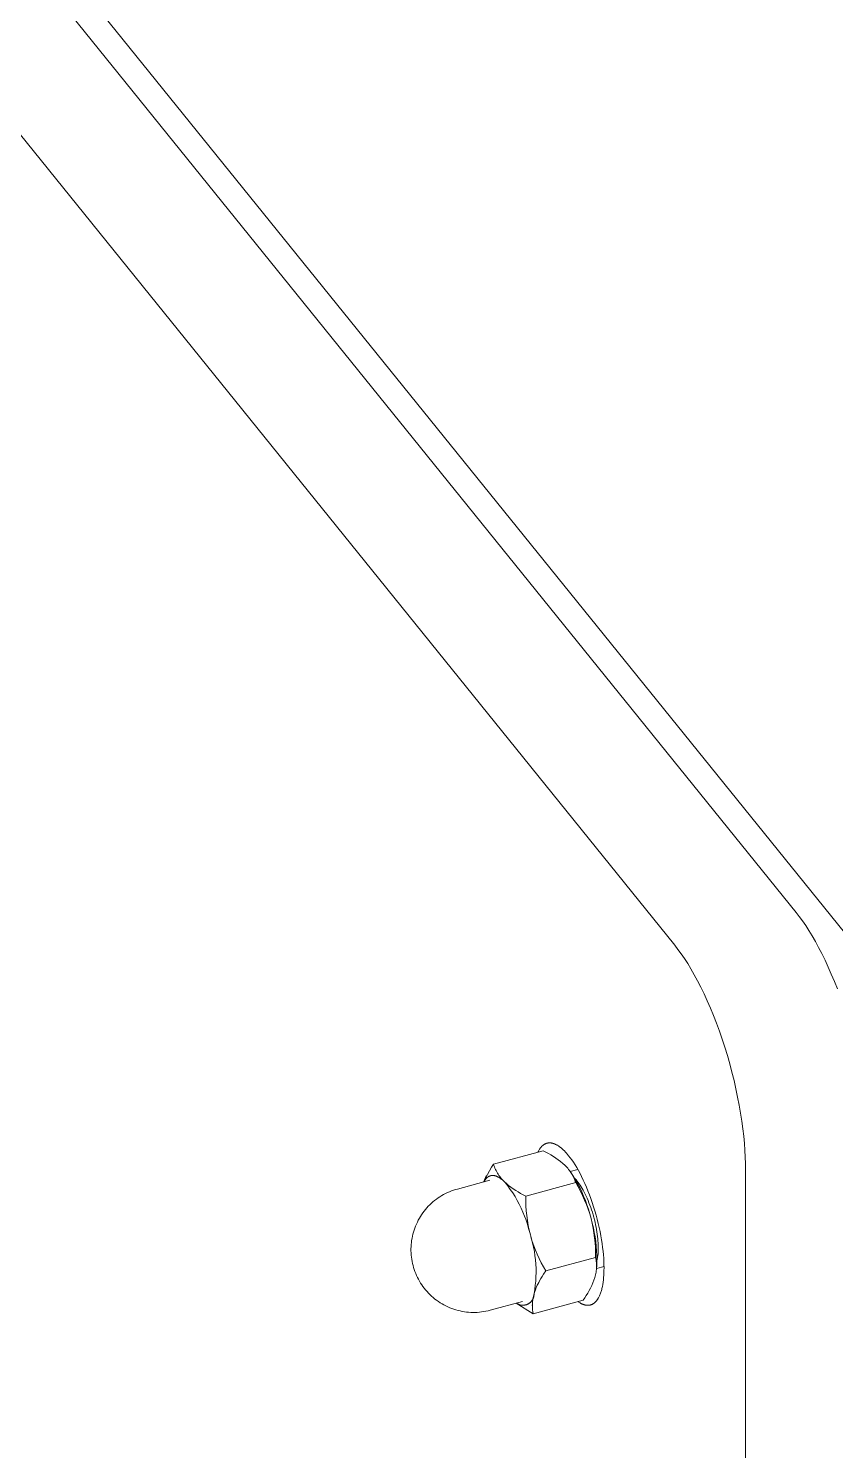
# Model space of a CAD drawing. Header units: millimetres. Extents: x -427 to 4679, y -324 to 2971.
# Drawn here: x 2733.7 to 2781.9, y 1272.9 to 1357.8 of the extents above; entities that cross this region are included whole.
import ezdxf

# ---------------------------------------------------------------- set-up
doc = ezdxf.new("R2010")
doc.units = ezdxf.units.MM
doc.layers.add('ZANO_R', color=7, linetype='Continuous', lineweight=0)

msp = doc.modelspace()

# ---------------------------------------------------------------- linework, layer by layer
at = {"layer": 'ZANO_R'}
for p, q in [((2782.472, 1303.843), (2595.61, 1535.202)), ((2597.869, 1530.041), (2779.595, 1305.04)), ((2772.345, 1303.088), (2590.619, 1528.089)), ((2779.781, 1304.803), (2779.595, 1305.04)), ((2779.969, 1304.546), (2779.781, 1304.803)), ((2780.16, 1304.269), (2779.969, 1304.546)), ((2780.352, 1303.972), (2780.16, 1304.269)), ((2780.546, 1303.655), (2780.352, 1303.972)), ((2780.74, 1303.319), (2780.546, 1303.655)), ((2780.934, 1302.963), (2780.74, 1303.319)), ((2772.345, 1303.088), (2772.533, 1302.847)), ((2772.533, 1302.847), (2772.725, 1302.585)), ((2772.725, 1302.585), (2772.918, 1302.303)), ((2781.127, 1302.59), (2780.934, 1302.963)), ((2781.318, 1302.199), (2781.127, 1302.59)), ((2772.918, 1302.303), (2773.114, 1302)), ((2773.114, 1302), (2773.311, 1301.677)), ((2773.311, 1301.677), (2773.508, 1301.333)), ((2781.507, 1301.791), (2781.318, 1302.199)), ((2781.692, 1301.368), (2781.507, 1301.791)), ((2773.508, 1301.333), (2773.705, 1300.971)), ((2773.705, 1300.971), (2773.901, 1300.589)), ((2781.874, 1300.931), (2781.692, 1301.368)), ((2782.051, 1300.481), (2781.874, 1300.931)), ((2773.901, 1300.589), (2774.095, 1300.19)), ((2774.095, 1300.19), (2774.286, 1299.773)), ((2774.286, 1299.773), (2774.474, 1299.341)), ((2774.474, 1299.341), (2774.657, 1298.894)), ((2774.657, 1298.894), (2774.836, 1298.435)), ((2774.836, 1298.435), (2775.009, 1297.964)), ((2775.009, 1297.964), (2775.175, 1297.484)), ((2775.175, 1297.484), (2775.333, 1296.997)), ((2775.333, 1296.997), (2775.484, 1296.504)), ((2775.484, 1296.504), (2775.626, 1296.008)), ((2775.626, 1296.008), (2775.759, 1295.509)), ((2775.759, 1295.509), (2775.882, 1295.012)), ((2775.882, 1295.012), (2775.996, 1294.517)), ((2775.996, 1294.517), (2776.099, 1294.026)), ((2776.099, 1294.026), (2776.192, 1293.541)), ((2776.192, 1293.541), (2776.274, 1293.064)), ((2776.274, 1293.064), (2776.346, 1292.596)), ((2776.346, 1292.596), (2776.408, 1292.14)), ((2776.408, 1292.14), (2776.459, 1291.695)), ((2776.459, 1291.695), (2776.5, 1291.264)), ((2764.492, 1290.818), (2761.514, 1290.016)), ((2764.167, 1290.731), (2764.185, 1290.768)), ((2764.185, 1290.768), (2764.203, 1290.805)), ((2764.203, 1290.805), (2764.222, 1290.84)), ((2764.222, 1290.84), (2764.242, 1290.874)), ((2764.242, 1290.874), (2764.262, 1290.907)), ((2764.262, 1290.907), (2764.282, 1290.939)), ((2764.282, 1290.939), (2764.303, 1290.969)), ((2764.303, 1290.969), (2764.325, 1290.998)), ((2764.325, 1290.998), (2764.347, 1291.026)), ((2764.347, 1291.026), (2764.358, 1291.039)), ((2764.358, 1291.039), (2764.37, 1291.052)), ((2764.37, 1291.052), (2764.381, 1291.065)), ((2764.381, 1291.065), (2764.393, 1291.077)), ((2764.393, 1291.077), (2764.405, 1291.089)), ((2764.405, 1291.089), (2764.417, 1291.101)), ((2764.417, 1291.101), (2764.429, 1291.112)), ((2764.429, 1291.112), (2764.441, 1291.123)), ((2764.441, 1291.123), (2764.453, 1291.134)), ((2764.453, 1291.134), (2764.466, 1291.145)), ((2764.466, 1291.145), (2764.478, 1291.155)), ((2764.478, 1291.155), (2764.491, 1291.164)), ((2764.491, 1291.164), (2764.503, 1291.173)), ((2764.492, 1290.818), (2764.648, 1290.742)), ((2764.503, 1291.173), (2764.516, 1291.182)), ((2764.516, 1291.182), (2764.529, 1291.191)), ((2764.529, 1291.191), (2764.542, 1291.199)), ((2764.542, 1291.199), (2764.555, 1291.207)), ((2764.555, 1291.207), (2764.569, 1291.215)), ((2764.569, 1291.215), (2764.582, 1291.222)), ((2764.582, 1291.222), (2764.595, 1291.229)), ((2764.595, 1291.229), (2764.609, 1291.235)), ((2764.609, 1291.235), (2764.623, 1291.241)), ((2764.623, 1291.241), (2764.636, 1291.247)), ((2764.636, 1291.247), (2764.65, 1291.253)), ((2764.648, 1290.742), (2764.801, 1290.661)), ((2764.65, 1291.253), (2764.664, 1291.258)), ((2764.664, 1291.258), (2764.678, 1291.262)), ((2764.678, 1291.262), (2764.692, 1291.267)), ((2764.692, 1291.267), (2764.707, 1291.271)), ((2764.707, 1291.271), (2764.721, 1291.274)), ((2764.721, 1291.274), (2764.735, 1291.278)), ((2764.735, 1291.278), (2764.75, 1291.281)), ((2764.75, 1291.281), (2764.764, 1291.283)), ((2764.764, 1291.283), (2764.779, 1291.285)), ((2764.779, 1291.285), (2764.794, 1291.287)), ((2764.794, 1291.287), (2764.809, 1291.289)), ((2764.801, 1290.661), (2764.951, 1290.575)), ((2764.809, 1291.289), (2764.824, 1291.29)), ((2764.824, 1291.29), (2764.838, 1291.291)), ((2764.838, 1291.291), (2764.853, 1291.291)), ((2764.853, 1291.291), (2764.869, 1291.291)), ((2764.869, 1291.291), (2764.884, 1291.291)), ((2764.884, 1291.291), (2764.899, 1291.29)), ((2764.899, 1291.29), (2764.914, 1291.289)), ((2764.914, 1291.289), (2764.93, 1291.288)), ((2764.93, 1291.288), (2764.945, 1291.287)), ((2764.945, 1291.287), (2764.961, 1291.285)), ((2764.951, 1290.575), (2765.098, 1290.483)), ((2764.961, 1291.285), (2764.976, 1291.282)), ((2764.976, 1291.282), (2764.992, 1291.28)), ((2764.992, 1291.28), (2765.007, 1291.277)), ((2765.007, 1291.277), (2765.023, 1291.273)), ((2765.023, 1291.273), (2765.039, 1291.27)), ((2765.039, 1291.27), (2765.055, 1291.266)), ((2765.055, 1291.266), (2765.07, 1291.261)), ((2765.07, 1291.261), (2765.086, 1291.257)), ((2765.086, 1291.257), (2765.102, 1291.252)), ((2765.102, 1291.252), (2765.118, 1291.246)), ((2765.118, 1291.246), (2765.134, 1291.241)), ((2765.134, 1291.241), (2765.166, 1291.228)), ((2765.166, 1291.228), (2765.198, 1291.215)), ((2765.198, 1291.215), (2765.231, 1291.2)), ((2765.231, 1291.2), (2765.263, 1291.184)), ((2765.263, 1291.184), (2765.296, 1291.167)), ((2765.296, 1291.167), (2765.328, 1291.148)), ((2765.328, 1291.148), (2765.361, 1291.128)), ((2765.361, 1291.128), (2765.394, 1291.108)), ((2765.394, 1291.108), (2765.426, 1291.086)), ((2765.426, 1291.086), (2765.459, 1291.063)), ((2765.459, 1291.063), (2765.492, 1291.038)), ((2765.492, 1291.038), (2765.525, 1291.013)), ((2765.525, 1291.013), (2765.557, 1290.987)), ((2765.557, 1290.987), (2765.59, 1290.96)), ((2765.59, 1290.96), (2765.623, 1290.931)), ((2765.623, 1290.931), (2765.688, 1290.872)), ((2765.688, 1290.872), (2765.752, 1290.809)), ((2765.752, 1290.809), (2765.816, 1290.743)), ((2765.816, 1290.743), (2765.88, 1290.673)), ((2765.88, 1290.673), (2765.943, 1290.6)), ((2765.943, 1290.6), (2766.006, 1290.525)), ((2776.5, 1291.264), (2776.532, 1290.847)), ((2776.532, 1290.847), (2776.554, 1290.446)), ((2761.399, 1289.842), (2760.924, 1288.958)), ((2761.514, 1290.016), (2761.399, 1289.842)), ((2761.541, 1289.938), (2761.514, 1290.016)), ((2761.57, 1289.86), (2761.541, 1289.938)), ((2761.602, 1289.784), (2761.57, 1289.86)), ((2761.636, 1289.708), (2761.602, 1289.784)), ((2761.672, 1289.634), (2761.636, 1289.708)), ((2765.098, 1290.483), (2765.242, 1290.387)), ((2765.242, 1290.387), (2765.383, 1290.286)), ((2765.383, 1290.286), (2765.52, 1290.18)), ((2765.52, 1290.18), (2765.654, 1290.07)), ((2765.654, 1290.07), (2765.783, 1289.955)), ((2765.783, 1289.955), (2765.842, 1289.897)), ((2765.842, 1289.897), (2765.898, 1289.837)), ((2765.898, 1289.837), (2765.952, 1289.775)), ((2765.952, 1289.775), (2766.004, 1289.712)), ((2766.004, 1289.712), (2766.054, 1289.647)), ((2766.006, 1290.525), (2766.1, 1290.404)), ((2766.1, 1290.404), (2766.195, 1290.273)), ((2766.195, 1290.273), (2766.292, 1290.132)), ((2766.292, 1290.132), (2766.39, 1289.981)), ((2766.39, 1289.981), (2766.488, 1289.819)), ((2766.488, 1289.819), (2766.587, 1289.647)), ((2776.554, 1290.446), (2776.567, 1290.06)), ((2776.567, 1290.06), (2776.571, 1289.691)), ((2759.366, 1288.538), (2761.297, 1289.058)), ((2760.954, 1288.985), (2760.942, 1288.963)), ((2760.967, 1289.007), (2760.954, 1288.985)), ((2760.979, 1289.029), (2760.967, 1289.007)), ((2760.993, 1289.049), (2760.979, 1289.029)), ((2761.042, 1289.216), (2760.991, 1289.109)), ((2761.006, 1289.07), (2760.993, 1289.049)), ((2761.02, 1289.089), (2761.006, 1289.07)), ((2761.034, 1289.108), (2761.02, 1289.089)), ((2761.048, 1289.126), (2761.034, 1289.108)), ((2761.095, 1289.322), (2761.042, 1289.216)), ((2761.063, 1289.144), (2761.048, 1289.126)), ((2761.077, 1289.16), (2761.063, 1289.144)), ((2761.093, 1289.177), (2761.077, 1289.16)), ((2761.108, 1289.192), (2761.093, 1289.177)), ((2761.124, 1289.207), (2761.108, 1289.192)), ((2761.14, 1289.221), (2761.124, 1289.207)), ((2761.156, 1289.234), (2761.14, 1289.221)), ((2761.164, 1289.24), (2761.156, 1289.234)), ((2761.172, 1289.247), (2761.164, 1289.24)), ((2761.181, 1289.253), (2761.172, 1289.247)), ((2761.189, 1289.259), (2761.181, 1289.253)), ((2761.197, 1289.264), (2761.189, 1289.259)), ((2761.206, 1289.27), (2761.197, 1289.264)), ((2761.215, 1289.275), (2761.206, 1289.27)), ((2761.223, 1289.28), (2761.215, 1289.275)), ((2761.232, 1289.285), (2761.223, 1289.28)), ((2761.241, 1289.29), (2761.232, 1289.285)), ((2761.249, 1289.294), (2761.241, 1289.29)), ((2761.258, 1289.298), (2761.249, 1289.294)), ((2761.267, 1289.303), (2761.258, 1289.298)), ((2761.276, 1289.307), (2761.267, 1289.303)), ((2761.285, 1289.31), (2761.276, 1289.307)), ((2761.294, 1289.314), (2761.285, 1289.31)), ((2761.304, 1289.317), (2761.294, 1289.314)), ((2761.313, 1289.321), (2761.304, 1289.317)), ((2761.322, 1289.324), (2761.313, 1289.321)), ((2761.331, 1289.326), (2761.322, 1289.324)), ((2761.341, 1289.329), (2761.331, 1289.326)), ((2761.35, 1289.331), (2761.341, 1289.329)), ((2761.36, 1289.334), (2761.35, 1289.331)), ((2761.369, 1289.336), (2761.36, 1289.334)), ((2761.379, 1289.338), (2761.369, 1289.336)), ((2761.388, 1289.339), (2761.379, 1289.338)), ((2761.398, 1289.341), (2761.388, 1289.339)), ((2761.408, 1289.342), (2761.398, 1289.341)), ((2761.417, 1289.343), (2761.408, 1289.342)), ((2761.427, 1289.344), (2761.417, 1289.343)), ((2761.437, 1289.345), (2761.427, 1289.344)), ((2761.447, 1289.345), (2761.437, 1289.345)), ((2761.457, 1289.345), (2761.447, 1289.345)), ((2761.467, 1289.346), (2761.457, 1289.345)), ((2761.477, 1289.345), (2761.467, 1289.346)), ((2761.487, 1289.345), (2761.477, 1289.345)), ((2761.497, 1289.345), (2761.487, 1289.345)), ((2761.507, 1289.344), (2761.497, 1289.345)), ((2761.518, 1289.343), (2761.507, 1289.344)), ((2761.528, 1289.342), (2761.518, 1289.343)), ((2761.538, 1289.341), (2761.528, 1289.342)), ((2761.548, 1289.34), (2761.538, 1289.341)), ((2761.569, 1289.336), (2761.548, 1289.34)), ((2761.59, 1289.332), (2761.569, 1289.336)), ((2761.611, 1289.327), (2761.59, 1289.332)), ((2761.632, 1289.322), (2761.611, 1289.327)), ((2761.653, 1289.315), (2761.632, 1289.322)), ((2761.675, 1289.308), (2761.653, 1289.315)), ((2761.711, 1289.56), (2761.672, 1289.634)), ((2761.696, 1289.3), (2761.675, 1289.308)), ((2761.718, 1289.292), (2761.696, 1289.3)), ((2761.753, 1289.489), (2761.711, 1289.56)), ((2761.739, 1289.282), (2761.718, 1289.292)), ((2761.761, 1289.272), (2761.739, 1289.282)), ((2761.797, 1289.418), (2761.753, 1289.489)), ((2761.783, 1289.261), (2761.761, 1289.272)), ((2761.805, 1289.25), (2761.783, 1289.261)), ((2761.843, 1289.35), (2761.797, 1289.418)), ((2761.826, 1289.238), (2761.805, 1289.25)), ((2761.848, 1289.225), (2761.826, 1289.238)), ((2761.892, 1289.282), (2761.843, 1289.35)), ((2761.87, 1289.212), (2761.848, 1289.225)), ((2761.893, 1289.197), (2761.87, 1289.212)), ((2761.942, 1289.217), (2761.892, 1289.282)), ((2761.915, 1289.183), (2761.893, 1289.197)), ((2761.937, 1289.167), (2761.915, 1289.183)), ((2761.959, 1289.151), (2761.937, 1289.167)), ((2761.995, 1289.153), (2761.942, 1289.217)), ((2761.981, 1289.134), (2761.959, 1289.151)), ((2762.025, 1289.099), (2761.981, 1289.134)), ((2762.05, 1289.091), (2761.995, 1289.153)), ((2762.07, 1289.061), (2762.025, 1289.099)), ((2762.107, 1289.03), (2762.05, 1289.091)), ((2762.114, 1289.021), (2762.07, 1289.061)), ((2762.158, 1288.979), (2762.114, 1289.021)), ((2762.288, 1288.864), (2762.158, 1288.979)), ((2762.37, 1288.722), (2762.211, 1288.926)), ((2762.421, 1288.754), (2762.288, 1288.864)), ((2763.45, 1288.116), (2766.427, 1288.918)), ((2766.054, 1289.647), (2766.102, 1289.58)), ((2766.102, 1289.58), (2766.148, 1289.511)), ((2766.257, 1289.348), (2766.103, 1289.582)), ((2766.107, 1289.577), (2766.559, 1289.698)), ((2766.148, 1289.511), (2766.191, 1289.441)), ((2766.191, 1289.441), (2766.232, 1289.37)), ((2766.232, 1289.37), (2766.271, 1289.298)), ((2766.402, 1289.11), (2766.257, 1289.348)), ((2766.271, 1289.298), (2766.307, 1289.224)), ((2766.307, 1289.224), (2766.341, 1289.149)), ((2766.341, 1289.149), (2766.372, 1289.073)), ((2766.391, 1289.162), (2766.365, 1289.189)), ((2766.372, 1289.073), (2766.401, 1288.996)), ((2766.416, 1289.135), (2766.391, 1289.162)), ((2766.401, 1288.996), (2766.427, 1288.918)), ((2766.54, 1288.867), (2766.402, 1289.11)), ((2766.466, 1289.079), (2766.416, 1289.135)), ((2766.427, 1288.918), (2766.573, 1288.664)), ((2766.522, 1289.01), (2766.466, 1289.079)), ((2766.58, 1288.935), (2766.522, 1289.01)), ((2766.669, 1288.619), (2766.54, 1288.867)), ((2766.638, 1288.854), (2766.58, 1288.935)), ((2766.587, 1289.647), (2766.685, 1289.466)), ((2766.685, 1289.466), (2766.783, 1289.275)), ((2766.783, 1289.275), (2766.88, 1289.075)), ((2766.88, 1289.075), (2766.976, 1288.867)), ((2766.976, 1288.867), (2767.07, 1288.651)), ((2776.571, 967.991), (2776.571, 1289.691)), ((2758.21, 1288.003), (2758.316, 1288.074)), ((2758.316, 1288.074), (2758.425, 1288.141)), ((2758.425, 1288.141), (2758.536, 1288.205)), ((2758.536, 1288.205), (2758.65, 1288.264)), ((2758.65, 1288.264), (2758.765, 1288.32)), ((2758.765, 1288.32), (2758.882, 1288.372)), ((2758.882, 1288.372), (2759.001, 1288.42)), ((2759.001, 1288.42), (2759.121, 1288.463)), ((2759.121, 1288.463), (2759.243, 1288.503)), ((2759.243, 1288.503), (2759.366, 1288.538)), ((2762.522, 1288.513), (2762.37, 1288.722)), ((2762.559, 1288.648), (2762.421, 1288.754)), ((2762.666, 1288.3), (2762.522, 1288.513)), ((2762.699, 1288.547), (2762.559, 1288.648)), ((2762.803, 1288.081), (2762.666, 1288.3)), ((2762.843, 1288.451), (2762.699, 1288.547)), ((2762.933, 1287.858), (2762.803, 1288.081)), ((2762.991, 1288.36), (2762.843, 1288.451)), ((2763.141, 1288.273), (2762.991, 1288.36)), ((2763.294, 1288.192), (2763.141, 1288.273)), ((2763.45, 1288.116), (2763.294, 1288.192)), ((2763.449, 1287.824), (2763.45, 1288.116)), ((2766.573, 1288.664), (2766.71, 1288.406)), ((2766.697, 1288.766), (2766.638, 1288.854)), ((2766.79, 1288.368), (2766.669, 1288.619)), ((2766.756, 1288.673), (2766.697, 1288.766)), ((2766.71, 1288.406), (2766.838, 1288.143)), ((2766.816, 1288.573), (2766.756, 1288.673)), ((2766.903, 1288.112), (2766.79, 1288.368)), ((2766.875, 1288.467), (2766.816, 1288.573)), ((2766.838, 1288.143), (2766.958, 1287.876)), ((2766.935, 1288.356), (2766.875, 1288.467)), ((2767.007, 1287.853), (2766.903, 1288.112)), ((2766.994, 1288.239), (2766.935, 1288.356)), ((2767.052, 1288.116), (2766.994, 1288.239)), ((2767.11, 1287.989), (2767.052, 1288.116)), ((2767.07, 1288.651), (2767.162, 1288.428)), ((2767.162, 1288.428), (2767.251, 1288.198)), ((2767.251, 1288.198), (2767.337, 1287.963)), ((2757.299, 1287.11), (2757.376, 1287.213)), ((2757.376, 1287.213), (2757.456, 1287.313)), ((2757.456, 1287.313), (2757.54, 1287.41)), ((2757.54, 1287.41), (2757.626, 1287.504)), ((2757.626, 1287.504), (2757.716, 1287.596)), ((2757.716, 1287.596), (2757.809, 1287.684)), ((2757.809, 1287.684), (2757.905, 1287.768)), ((2757.905, 1287.768), (2758.004, 1287.85)), ((2758.004, 1287.85), (2758.106, 1287.928)), ((2758.106, 1287.928), (2758.21, 1288.003)), ((2763.055, 1287.63), (2762.933, 1287.858)), ((2763.169, 1287.398), (2763.055, 1287.63)), ((2763.275, 1287.163), (2763.169, 1287.398)), ((2763.373, 1286.924), (2763.275, 1287.163)), ((2763.459, 1287.531), (2763.449, 1287.824)), ((2763.478, 1287.239), (2763.459, 1287.531)), ((2763.507, 1286.948), (2763.478, 1287.239)), ((2766.958, 1287.876), (2767.069, 1287.606)), ((2767.102, 1287.591), (2767.007, 1287.853)), ((2767.069, 1287.606), (2767.17, 1287.331)), ((2767.189, 1287.325), (2767.102, 1287.591)), ((2767.166, 1287.858), (2767.11, 1287.989)), ((2767.221, 1287.722), (2767.166, 1287.858)), ((2767.17, 1287.331), (2767.263, 1287.054)), ((2767.266, 1287.057), (2767.189, 1287.325)), ((2767.274, 1287.582), (2767.221, 1287.722)), ((2767.325, 1287.44), (2767.274, 1287.582)), ((2767.374, 1287.295), (2767.325, 1287.44)), ((2767.337, 1287.963), (2767.42, 1287.723)), ((2767.421, 1287.148), (2767.374, 1287.295)), ((2767.42, 1287.723), (2767.5, 1287.479)), ((2767.5, 1287.479), (2767.575, 1287.233)), ((2767.575, 1287.233), (2767.646, 1286.984)), ((2756.82, 1286.208), (2756.866, 1286.328)), ((2756.866, 1286.328), (2756.917, 1286.445)), ((2756.917, 1286.445), (2756.971, 1286.562)), ((2756.971, 1286.562), (2757.029, 1286.676)), ((2757.029, 1286.676), (2757.091, 1286.788)), ((2757.091, 1286.788), (2757.157, 1286.898)), ((2757.157, 1286.898), (2757.226, 1287.005)), ((2757.226, 1287.005), (2757.299, 1287.11)), ((2763.463, 1286.682), (2763.373, 1286.924)), ((2763.544, 1286.437), (2763.463, 1286.682)), ((2763.546, 1286.658), (2763.507, 1286.948)), ((2763.617, 1286.189), (2763.544, 1286.437)), ((2763.595, 1286.369), (2763.546, 1286.658)), ((2763.653, 1286.082), (2763.595, 1286.369)), ((2767.263, 1287.054), (2767.346, 1286.774)), ((2767.346, 1286.774), (2767.414, 1286.489)), ((2767.414, 1286.489), (2767.472, 1286.202)), ((2767.484, 1286.22), (2767.418, 1286.489)), ((2767.465, 1287), (2767.421, 1287.148)), ((2767.507, 1286.851), (2767.465, 1287)), ((2767.545, 1286.702), (2767.507, 1286.851)), ((2767.581, 1286.553), (2767.545, 1286.702)), ((2767.614, 1286.406), (2767.581, 1286.553)), ((2767.644, 1286.26), (2767.614, 1286.406)), ((2767.646, 1286.984), (2767.713, 1286.735)), ((2767.713, 1286.735), (2767.774, 1286.487)), ((2767.774, 1286.487), (2767.831, 1286.239)), ((2756.616, 1285.348), (2756.632, 1285.473)), ((2756.632, 1285.473), (2756.653, 1285.597)), ((2756.653, 1285.597), (2756.678, 1285.72)), ((2756.678, 1285.72), (2756.707, 1285.843)), ((2756.707, 1285.843), (2756.74, 1285.965)), ((2756.74, 1285.965), (2756.778, 1286.087)), ((2756.778, 1286.087), (2756.82, 1286.208)), ((2763.682, 1285.939), (2763.617, 1286.189)), ((2763.721, 1285.798), (2763.653, 1286.082)), ((2763.793, 1285.554), (2763.721, 1285.798)), ((2763.837, 1285.413), (2763.754, 1285.677)), ((2763.856, 1285.308), (2763.793, 1285.554)), ((2767.472, 1286.202), (2767.52, 1285.913)), ((2767.54, 1285.948), (2767.484, 1286.22)), ((2767.52, 1285.913), (2767.559, 1285.623)), ((2767.588, 1285.676), (2767.54, 1285.948)), ((2767.559, 1285.623), (2767.588, 1285.332)), ((2767.626, 1285.401), (2767.588, 1285.676)), ((2767.671, 1286.116), (2767.644, 1286.26)), ((2767.694, 1285.975), (2767.671, 1286.116)), ((2767.715, 1285.837), (2767.694, 1285.975)), ((2767.732, 1285.702), (2767.715, 1285.837)), ((2767.746, 1285.571), (2767.732, 1285.702)), ((2767.758, 1285.444), (2767.746, 1285.571)), ((2767.831, 1286.239), (2767.883, 1285.993)), ((2767.883, 1285.993), (2767.929, 1285.751)), ((2767.929, 1285.751), (2767.97, 1285.513)), ((2767.97, 1285.513), (2768.006, 1285.279)), ((2756.592, 1284.97), (2756.595, 1285.096)), ((2756.592, 1284.844), (2756.592, 1284.97)), ((2756.596, 1284.718), (2756.592, 1284.844)), ((2756.595, 1285.096), (2756.604, 1285.222)), ((2756.605, 1284.593), (2756.596, 1284.718)), ((2756.604, 1285.222), (2756.616, 1285.348)), ((2763.928, 1285.151), (2763.837, 1285.413)), ((2763.911, 1285.061), (2763.856, 1285.308)), ((2763.958, 1284.811), (2763.911, 1285.061)), ((2764.027, 1284.893), (2763.928, 1285.151)), ((2763.996, 1284.56), (2763.958, 1284.811)), ((2764.134, 1284.638), (2764.027, 1284.893)), ((2764.249, 1284.386), (2764.134, 1284.638)), ((2767.588, 1285.332), (2767.607, 1285.04)), ((2767.607, 1285.04), (2767.617, 1284.748)), ((2767.617, 1284.748), (2767.617, 1284.455)), ((2767.656, 1285.126), (2767.626, 1285.401)), ((2767.675, 1284.849), (2767.656, 1285.126)), ((2767.686, 1284.573), (2767.675, 1284.849)), ((2767.751, 1284.561), (2767.763, 1284.667)), ((2767.766, 1285.322), (2767.758, 1285.444)), ((2767.763, 1284.667), (2767.771, 1284.773)), ((2767.772, 1285.204), (2767.766, 1285.322)), ((2767.771, 1284.773), (2767.776, 1284.879)), ((2767.775, 1285.091), (2767.772, 1285.204)), ((2767.777, 1284.985), (2767.775, 1285.091)), ((2767.776, 1284.879), (2767.777, 1284.985)), ((2768.006, 1285.279), (2768.037, 1285.05)), ((2768.037, 1285.05), (2768.063, 1284.828)), ((2768.063, 1284.828), (2768.083, 1284.613)), ((2768.083, 1284.613), (2768.099, 1284.404)), ((2756.618, 1284.467), (2756.605, 1284.593)), ((2756.636, 1284.342), (2756.618, 1284.467)), ((2756.657, 1284.218), (2756.636, 1284.342)), ((2756.683, 1284.095), (2756.657, 1284.218)), ((2756.712, 1283.972), (2756.683, 1284.095)), ((2756.746, 1283.851), (2756.712, 1283.972)), ((2756.784, 1283.731), (2756.746, 1283.851)), ((2764.025, 1284.308), (2763.996, 1284.56)), ((2764.045, 1284.055), (2764.025, 1284.308)), ((2764.057, 1283.801), (2764.045, 1284.055)), ((2764.06, 1283.547), (2764.057, 1283.801)), ((2764.371, 1284.138), (2764.249, 1284.386)), ((2764.501, 1283.893), (2764.371, 1284.138)), ((2764.639, 1283.653), (2764.501, 1283.893)), ((2767.617, 1284.455), (2764.639, 1283.653)), ((2767.632, 1284.376), (2767.617, 1284.455)), ((2767.645, 1284.297), (2767.632, 1284.376)), ((2767.655, 1284.217), (2767.645, 1284.297)), ((2767.663, 1284.136), (2767.655, 1284.217)), ((2767.66, 1283.734), (2767.666, 1283.815)), ((2767.662, 1283.742), (2767.68, 1284.019)), ((2767.668, 1284.056), (2767.663, 1284.136)), ((2767.666, 1283.815), (2767.669, 1283.895)), ((2768.118, 1283.904), (2767.667, 1283.783)), ((2767.67, 1283.976), (2767.668, 1284.056)), ((2767.669, 1283.895), (2767.67, 1283.976)), ((2767.68, 1284.019), (2767.687, 1284.295)), ((2767.687, 1284.295), (2767.686, 1284.573)), ((2767.695, 1284.248), (2767.717, 1284.352)), ((2767.717, 1284.352), (2767.736, 1284.456)), ((2767.736, 1284.456), (2767.751, 1284.561)), ((2768.099, 1284.404), (2768.11, 1284.204)), ((2768.11, 1284.204), (2768.117, 1284.011)), ((2768.117, 1284.011), (2768.119, 1283.826)), ((2768.119, 1283.826), (2768.117, 1283.679)), ((2756.826, 1283.612), (2756.784, 1283.731)), ((2756.872, 1283.494), (2756.826, 1283.612)), ((2756.921, 1283.379), (2756.872, 1283.494)), ((2756.975, 1283.264), (2756.921, 1283.379)), ((2757.034, 1283.15), (2756.975, 1283.264)), ((2757.097, 1283.037), (2757.034, 1283.15)), ((2757.164, 1282.926), (2757.097, 1283.037)), ((2757.234, 1282.818), (2757.164, 1282.926)), ((2764.016, 1282.787), (2764.039, 1283.04)), ((2764.039, 1283.04), (2764.054, 1283.293)), ((2764.054, 1283.293), (2764.06, 1283.547)), ((2764.134, 1282.789), (2764.199, 1282.925)), ((2764.22, 1282.959), (2764.167, 1282.853)), ((2764.199, 1282.925), (2764.268, 1283.06)), ((2764.268, 1283.06), (2764.342, 1283.192)), ((2764.342, 1283.192), (2764.421, 1283.321)), ((2764.421, 1283.321), (2764.503, 1283.448)), ((2764.639, 1283.653), (2764.504, 1283.447)), ((2767.383, 1282.782), (2767.45, 1282.939)), ((2767.45, 1282.939), (2767.512, 1283.099)), ((2767.512, 1283.099), (2767.568, 1283.261)), ((2767.568, 1283.261), (2767.59, 1283.338)), ((2767.59, 1283.338), (2767.609, 1283.417)), ((2767.609, 1283.417), (2767.626, 1283.495)), ((2767.626, 1283.495), (2767.64, 1283.575)), ((2767.64, 1283.575), (2767.651, 1283.654)), ((2767.651, 1283.654), (2767.66, 1283.734)), ((2768.065, 1282.977), (2768.045, 1282.846)), ((2768.082, 1283.112), (2768.065, 1282.977)), ((2768.095, 1283.25), (2768.082, 1283.112)), ((2768.106, 1283.39), (2768.095, 1283.25)), ((2768.113, 1283.534), (2768.106, 1283.39)), ((2768.117, 1283.679), (2768.113, 1283.534)), ((2757.308, 1282.712), (2757.234, 1282.818)), ((2757.386, 1282.609), (2757.308, 1282.712)), ((2757.467, 1282.509), (2757.386, 1282.609)), ((2757.552, 1282.411), (2757.467, 1282.509)), ((2757.64, 1282.317), (2757.552, 1282.411)), ((2757.731, 1282.225), (2757.64, 1282.317)), ((2757.825, 1282.137), (2757.731, 1282.225)), ((2757.922, 1282.052), (2757.825, 1282.137)), ((2763.886, 1282.06), (2763.903, 1282.134)), ((2763.922, 1282.21), (2763.904, 1282.134)), ((2763.91, 1282.058), (2763.917, 1282.08)), ((2763.917, 1282.08), (2763.923, 1282.102)), ((2763.943, 1282.285), (2763.922, 1282.21)), ((2763.923, 1282.102), (2763.928, 1282.124)), ((2763.928, 1282.124), (2763.932, 1282.147)), ((2763.932, 1282.147), (2763.936, 1282.17)), ((2763.936, 1282.17), (2763.939, 1282.193)), ((2763.939, 1282.193), (2763.941, 1282.216)), ((2763.941, 1282.216), (2763.943, 1282.239)), ((2763.943, 1282.285), (2763.984, 1282.535)), ((2763.968, 1282.367), (2763.943, 1282.285)), ((2763.943, 1282.262), (2763.943, 1282.285)), ((2763.943, 1282.239), (2763.943, 1282.262)), ((2763.968, 1282.367), (2764.018, 1282.509)), ((2763.984, 1282.535), (2764.016, 1282.787)), ((2764.018, 1282.509), (2764.074, 1282.65)), ((2764.074, 1282.65), (2764.134, 1282.789)), ((2764.167, 1282.853), (2764.116, 1282.746)), ((2766.969, 1282.033), (2767.062, 1282.177)), ((2767.062, 1282.177), (2767.15, 1282.324)), ((2767.15, 1282.324), (2767.233, 1282.474)), ((2767.233, 1282.474), (2767.31, 1282.627)), ((2767.31, 1282.627), (2767.383, 1282.782)), ((2767.806, 1282.075), (2767.782, 1282.032)), ((2767.828, 1282.12), (2767.806, 1282.075)), ((2767.85, 1282.167), (2767.828, 1282.12)), ((2767.871, 1282.215), (2767.85, 1282.167)), ((2767.891, 1282.265), (2767.871, 1282.215)), ((2767.911, 1282.317), (2767.891, 1282.265)), ((2767.929, 1282.37), (2767.911, 1282.317)), ((2767.946, 1282.425), (2767.929, 1282.37)), ((2767.963, 1282.481), (2767.946, 1282.425)), ((2767.979, 1282.539), (2767.963, 1282.481)), ((2767.994, 1282.598), (2767.979, 1282.539)), ((2768.008, 1282.658), (2767.994, 1282.598)), ((2768.021, 1282.72), (2768.008, 1282.658)), ((2768.045, 1282.846), (2768.021, 1282.72)), ((2758.022, 1281.97), (2757.922, 1282.052)), ((2758.125, 1281.892), (2758.022, 1281.97)), ((2758.23, 1281.818), (2758.125, 1281.892)), ((2758.338, 1281.747), (2758.23, 1281.818)), ((2758.449, 1281.68), (2758.338, 1281.747)), ((2758.561, 1281.617), (2758.449, 1281.68)), ((2758.676, 1281.557), (2758.561, 1281.617)), ((2758.793, 1281.502), (2758.676, 1281.557)), ((2758.911, 1281.451), (2758.793, 1281.502)), ((2759.031, 1281.404), (2758.911, 1281.451)), ((2759.153, 1281.361), (2759.031, 1281.404)), ((2759.276, 1281.322), (2759.153, 1281.361)), ((2759.401, 1281.287), (2759.276, 1281.322)), ((2759.526, 1281.257), (2759.401, 1281.287)), ((2759.653, 1281.231), (2759.526, 1281.257)), ((2759.78, 1281.21), (2759.653, 1281.231)), ((2761.065, 1281.238), (2760.937, 1281.215)), ((2761.191, 1281.265), (2761.065, 1281.238)), ((2761.316, 1281.296), (2761.191, 1281.265)), ((2763.246, 1281.816), (2761.316, 1281.296)), ((2762.874, 1281.716), (2763.894, 1281.091)), ((2762.891, 1281.72), (2762.911, 1281.707)), ((2762.911, 1281.707), (2762.93, 1281.695)), ((2762.93, 1281.695), (2762.95, 1281.684)), ((2762.95, 1281.684), (2762.97, 1281.673)), ((2762.97, 1281.673), (2762.991, 1281.662)), ((2762.991, 1281.662), (2763.012, 1281.653)), ((2763.012, 1281.653), (2763.033, 1281.644)), ((2763.033, 1281.644), (2763.055, 1281.636)), ((2763.055, 1281.636), (2763.077, 1281.629)), ((2763.077, 1281.629), (2763.099, 1281.622)), ((2763.099, 1281.622), (2763.121, 1281.617)), ((2763.121, 1281.617), (2763.144, 1281.612)), ((2763.144, 1281.612), (2763.167, 1281.607)), ((2763.167, 1281.607), (2763.189, 1281.604)), ((2763.189, 1281.604), (2763.212, 1281.601)), ((2763.212, 1281.601), (2763.235, 1281.6)), ((2763.235, 1281.6), (2763.258, 1281.599)), ((2763.258, 1281.599), (2763.282, 1281.598)), ((2763.282, 1281.598), (2763.305, 1281.599)), ((2763.305, 1281.599), (2763.328, 1281.6)), ((2763.328, 1281.6), (2763.351, 1281.602)), ((2763.351, 1281.602), (2763.374, 1281.605)), ((2763.374, 1281.605), (2763.396, 1281.609)), ((2763.396, 1281.609), (2763.419, 1281.614)), ((2763.419, 1281.614), (2763.441, 1281.619)), ((2763.441, 1281.619), (2763.464, 1281.625)), ((2763.464, 1281.625), (2763.486, 1281.632)), ((2763.486, 1281.632), (2763.507, 1281.64)), ((2763.507, 1281.64), (2763.529, 1281.648)), ((2763.529, 1281.648), (2763.55, 1281.657)), ((2763.55, 1281.657), (2763.571, 1281.667)), ((2763.571, 1281.667), (2763.592, 1281.678)), ((2763.592, 1281.678), (2763.612, 1281.689)), ((2763.612, 1281.689), (2763.631, 1281.701)), ((2763.631, 1281.701), (2763.651, 1281.713)), ((2763.651, 1281.713), (2763.67, 1281.727)), ((2763.67, 1281.727), (2763.688, 1281.741)), ((2763.688, 1281.741), (2763.706, 1281.755)), ((2763.706, 1281.755), (2763.723, 1281.77)), ((2763.723, 1281.77), (2763.74, 1281.786)), ((2763.74, 1281.786), (2763.757, 1281.803)), ((2763.757, 1281.803), (2763.772, 1281.819)), ((2763.772, 1281.819), (2763.787, 1281.837)), ((2763.787, 1281.837), (2763.802, 1281.855)), ((2763.802, 1281.855), (2763.816, 1281.873)), ((2763.816, 1281.873), (2763.829, 1281.892)), ((2763.829, 1281.892), (2763.842, 1281.912)), ((2763.837, 1281.607), (2763.839, 1281.683)), ((2763.838, 1281.531), (2763.837, 1281.607)), ((2763.842, 1281.455), (2763.838, 1281.531)), ((2763.839, 1281.683), (2763.843, 1281.759)), ((2763.842, 1281.669), (2763.841, 1281.595)), ((2763.841, 1281.595), (2763.842, 1281.52)), ((2763.842, 1281.912), (2763.853, 1281.931)), ((2763.846, 1281.744), (2763.842, 1281.669)), ((2763.842, 1281.52), (2763.845, 1281.445)), ((2763.848, 1281.38), (2763.842, 1281.455)), ((2763.843, 1281.759), (2763.85, 1281.835)), ((2763.845, 1281.445), (2763.851, 1281.37)), ((2763.852, 1281.819), (2763.846, 1281.744)), ((2763.857, 1281.304), (2763.848, 1281.38)), ((2763.85, 1281.835), (2763.859, 1281.911)), ((2763.86, 1281.893), (2763.852, 1281.819)), ((2763.853, 1281.931), (2763.865, 1281.952)), ((2763.868, 1281.229), (2763.857, 1281.304)), ((2763.859, 1281.911), (2763.871, 1281.986)), ((2763.871, 1281.967), (2763.86, 1281.893)), ((2763.865, 1281.952), (2763.875, 1281.972)), ((2763.869, 1281.229), (2763.894, 1281.091)), ((2763.871, 1281.986), (2763.886, 1282.06)), ((2763.875, 1281.972), (2763.885, 1281.993)), ((2763.885, 1281.993), (2763.894, 1282.014)), ((2763.894, 1282.014), (2763.902, 1282.036)), ((2763.894, 1281.091), (2766.871, 1281.892)), ((2763.902, 1282.036), (2763.91, 1282.058)), ((2766.609, 1281.783), (2766.568, 1281.811)), ((2766.649, 1281.757), (2766.609, 1281.783)), ((2766.689, 1281.733), (2766.649, 1281.757)), ((2766.729, 1281.711), (2766.689, 1281.733)), ((2766.749, 1281.7), (2766.729, 1281.711)), ((2766.769, 1281.69), (2766.749, 1281.7)), ((2766.789, 1281.681), (2766.769, 1281.69)), ((2766.809, 1281.672), (2766.789, 1281.681)), ((2766.829, 1281.663), (2766.809, 1281.672)), ((2766.849, 1281.655), (2766.829, 1281.663)), ((2766.869, 1281.647), (2766.849, 1281.655)), ((2766.888, 1281.64), (2766.869, 1281.647)), ((2766.871, 1281.892), (2766.969, 1282.033)), ((2766.908, 1281.634), (2766.888, 1281.64)), ((2766.928, 1281.627), (2766.908, 1281.634)), ((2766.947, 1281.622), (2766.928, 1281.627)), ((2766.967, 1281.617), (2766.947, 1281.622)), ((2766.986, 1281.612), (2766.967, 1281.617)), ((2767.005, 1281.608), (2766.986, 1281.612)), ((2767.025, 1281.604), (2767.005, 1281.608)), ((2767.044, 1281.601), (2767.025, 1281.604)), ((2767.063, 1281.599), (2767.044, 1281.601)), ((2767.082, 1281.597), (2767.063, 1281.599)), ((2767.101, 1281.595), (2767.082, 1281.597)), ((2767.12, 1281.594), (2767.101, 1281.595)), ((2767.138, 1281.594), (2767.12, 1281.594)), ((2767.157, 1281.594), (2767.138, 1281.594)), ((2767.176, 1281.594), (2767.157, 1281.594)), ((2767.194, 1281.595), (2767.176, 1281.594)), ((2767.212, 1281.597), (2767.194, 1281.595)), ((2767.23, 1281.599), (2767.212, 1281.597)), ((2767.249, 1281.602), (2767.23, 1281.599)), ((2767.266, 1281.605), (2767.249, 1281.602)), ((2767.284, 1281.609), (2767.266, 1281.605)), ((2767.302, 1281.613), (2767.284, 1281.609)), ((2767.32, 1281.618), (2767.302, 1281.613)), ((2767.337, 1281.624), (2767.32, 1281.618)), ((2767.354, 1281.63), (2767.337, 1281.624)), ((2767.371, 1281.636), (2767.354, 1281.63)), ((2767.388, 1281.643), (2767.371, 1281.636)), ((2767.405, 1281.651), (2767.388, 1281.643)), ((2767.422, 1281.659), (2767.405, 1281.651)), ((2767.438, 1281.668), (2767.422, 1281.659)), ((2767.455, 1281.677), (2767.438, 1281.668)), ((2767.471, 1281.687), (2767.455, 1281.677)), ((2767.487, 1281.697), (2767.471, 1281.687)), ((2767.503, 1281.708), (2767.487, 1281.697)), ((2767.519, 1281.719), (2767.503, 1281.708)), ((2767.534, 1281.731), (2767.519, 1281.719)), ((2767.549, 1281.743), (2767.534, 1281.731)), ((2767.565, 1281.756), (2767.549, 1281.743)), ((2767.58, 1281.77), (2767.565, 1281.756)), ((2767.595, 1281.784), (2767.58, 1281.77)), ((2767.609, 1281.798), (2767.595, 1281.784)), ((2767.624, 1281.813), (2767.609, 1281.798)), ((2767.638, 1281.829), (2767.624, 1281.813)), ((2767.652, 1281.845), (2767.638, 1281.829)), ((2767.666, 1281.861), (2767.652, 1281.845)), ((2767.68, 1281.878), (2767.666, 1281.861)), ((2767.693, 1281.896), (2767.68, 1281.878)), ((2767.706, 1281.914), (2767.693, 1281.896)), ((2767.72, 1281.932), (2767.706, 1281.914)), ((2767.732, 1281.951), (2767.72, 1281.932)), ((2767.745, 1281.971), (2767.732, 1281.951)), ((2767.758, 1281.991), (2767.745, 1281.971)), ((2767.782, 1282.032), (2767.758, 1281.991)), ((2759.908, 1281.193), (2759.78, 1281.21)), ((2760.036, 1281.18), (2759.908, 1281.193)), ((2760.165, 1281.172), (2760.036, 1281.18)), ((2760.294, 1281.168), (2760.165, 1281.172)), ((2760.424, 1281.168), (2760.294, 1281.168)), ((2760.553, 1281.173), (2760.424, 1281.168)), ((2760.681, 1281.183), (2760.553, 1281.173)), ((2760.81, 1281.197), (2760.681, 1281.183)), ((2760.937, 1281.215), (2760.81, 1281.197))]:
    msp.add_line(p, q, dxfattribs=at)

doc.saveas('drawing.dxf')
